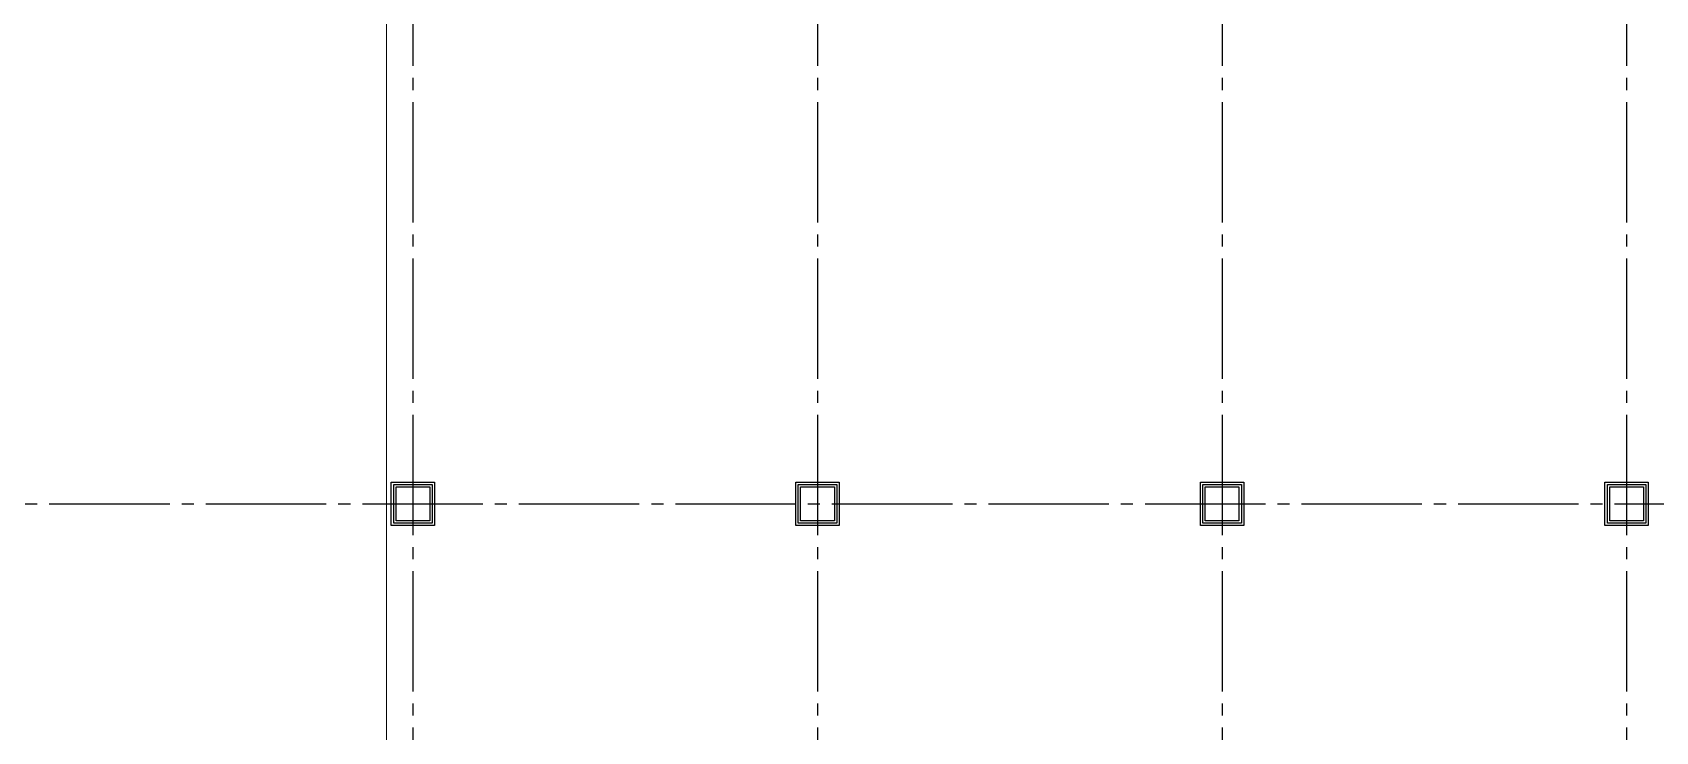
# Model space of a CAD drawing. Header units: millimetres. Extents: x -960 to 41501, y -1010 to 11880.
# Drawn here: x 15170 to 18540, y 7027 to 8480 of the extents above; entities that cross this region are included whole.
import ezdxf
from ezdxf.enums import TextEntityAlignment as Align

# ---------------------------------------------------------------- set-up
doc = ezdxf.new("R2010")
doc.units = ezdxf.units.MM
doc.header["$LTSCALE"] = 100
doc.linetypes.add('X-S-FAB-L10$0$COL-CEN-LIN', pattern=[3.25, 2.5, -0.25, 0.25, -0.25])
for name, color, linetype in [('0-xref', 7, 'Continuous'), ('188K-SM-03-F10-ARCH-PA-Y2257103$0$K-P1S-4.2-單抗', 3, 'Continuous'), ('X-S-FAB-L10$0$0-DIM-TXT', 8, 'Continuous'), ('X-S-FAB-L10$0$BLOCK', 8, 'Continuous'), ('X-S-FAB-L10$0$CCL', 8, 'X-S-FAB-L10$0$COL-CEN-LIN'), ('X-S-FAB-L10$0$COL-S', 8, 'Continuous'), ('X-S-FAB-L10$0$S-FNDN', 8, 'Continuous')]:
    doc.layers.add(name, color=color, linetype=linetype)
doc.styles.add('X-S-FAB-L10$0$CHINA', font='simplex.shx', dxfattribs={"width": 0.75, "bigfont": 'chineset.shx'})
doc.styles.add('X-S-FAB-L10$0$Standard', font='', dxfattribs={"width": 0.8})
doc.styles.add('X-S-FAB-L10$0$TG_NOTE_TEXT', font='simplex.shx', dxfattribs={"width": 0.75, "bigfont": 'chineset.shx'})
doc.styles.get('X-S-FAB-L10$0$Standard').set_extended_font_data('Microsoft JhengHei')

# ---------------------------------------------------------------- blocks, each defined once
blk = doc.blocks.new('X-S-FAB-L10$0$FAB2-L05')
at = {"layer": 'X-S-FAB-L10$0$CCL'}
for p, q in [((-10200, 11005), (-10200, 0)), ((-9360, 11005), (-9360, 0)), ((-8520, 11005), (-8520, 0)), ((-7680, 11005), (-7680, 0)), ((-26880, 8220), (1210, 8220))]:
    blk.add_line(p, q, dxfattribs=at)
at = {"layer": 'X-S-FAB-L10$0$COL-S'}
for points in [[(-10235, 8255), (-10165, 8255), (-10165, 8185), (-10235, 8185)], [(-9395, 8255), (-9325, 8255), (-9325, 8185), (-9395, 8185)], [(-8555, 8255), (-8485, 8255), (-8485, 8185), (-8555, 8185)], [(-7715, 8255), (-7645, 8255), (-7645, 8185), (-7715, 8185)]]:
    blk.add_lwpolyline(points, close=True, dxfattribs=at)
blk = doc.blocks.new('X-S-FAB-L10')
at = {"layer": 'X-S-FAB-L10$0$COL-S'}
for p, q in [((15925, 7535), (15995, 7535)), ((15925, 7465), (15925, 7535)), ((15995, 7535), (15995, 7465)), ((16765, 7535), (16835, 7535)), ((16765, 7465), (16765, 7535)), ((16835, 7535), (16835, 7465)), ((17605, 7535), (17675, 7535)), ((17605, 7465), (17605, 7535)), ((17675, 7535), (17675, 7465)), ((18445, 7535), (18515, 7535)), ((18445, 7465), (18445, 7535)), ((18515, 7535), (18515, 7465)), ((15995, 7465), (15925, 7465)), ((16835, 7465), (16765, 7465)), ((17675, 7465), (17605, 7465)), ((18515, 7465), (18445, 7465))]:
    blk.add_line(p, q, dxfattribs=at)
at = {"layer": 'X-S-FAB-L10$0$S-FNDN', "lineweight": 0, "flags": 128}
blk.add_lwpolyline([(11070, 4530), (11935, 4530), (11935, -55), (12665, -55), (12665, -270), (15175, -270), (15175, -55), (15905, -55), (15905, 4530), (16672.5, 4530), (16672.5, 5003), (15905, 5003), (15905, 9055), (11935, 9055), (11935, 5003), (11070, 5003)], close=True, dxfattribs=at)
at = {"layer": 'X-S-FAB-L10$0$BLOCK'}
blk.add_blockref('X-S-FAB-L10$0$FAB2-L05', (26160, -720), dxfattribs=at)
at = {"style": 'X-S-FAB-L10$0$TG_NOTE_TEXT', "width": 0.5, "flags": 1}
for p in [(7463.3, 9020), (18268.3, 8649), (11197.8, 4800.2), (16485.8, 4800.2), (25420.3, 2635), (13360, 320, 0), (7463.3, -33.3)]:
    blk.add_attdef('WH', text='', height=20, dxfattribs=at).set_placement(p, align=Align.BOTTOM_LEFT)
at = {"width": 0.5}
for style, p in [('X-S-FAB-L10$0$TG_NOTE_TEXT', (7585, 9020)), ('X-S-FAB-L10$0$TG_NOTE_TEXT', (18390, 8649)), ('X-S-FAB-L10$0$TG_NOTE_TEXT', (11117.5, 4813.5)), ('X-S-FAB-L10$0$TG_NOTE_TEXT', (16607.5, 4813.5)), ('X-S-FAB-L10$0$TG_NOTE_TEXT', (25350, 2635)), ('X-S-FAB-L10$0$Standard', (13129.4, 325, 0)), ('X-S-FAB-L10$0$TG_NOTE_TEXT', (7585, -20))]:
    blk.add_attdef('DESC', text='', height=10, dxfattribs=dict(at, style=style)).set_placement(p, align=Align.BOTTOM_LEFT)
for tag, style, p in [('TYPE', 'X-S-FAB-L10$0$TG_NOTE_TEXT', (7619.3, 9020)), ('NO', 'X-S-FAB-L10$0$TG_NOTE_TEXT', (7650.1, 9020)), ('TYPE', 'X-S-FAB-L10$0$TG_NOTE_TEXT', (18424.2, 8649)), ('NO', 'X-S-FAB-L10$0$TG_NOTE_TEXT', (18455, 8649)), ('NO', 'X-S-FAB-L10$0$TG_NOTE_TEXT', (11088.6, 4813.5)), ('TYPE', 'X-S-FAB-L10$0$TG_NOTE_TEXT', (11151.8, 4813.5)), ('TYPE', 'X-S-FAB-L10$0$TG_NOTE_TEXT', (16641.8, 4813.5)), ('NO', 'X-S-FAB-L10$0$TG_NOTE_TEXT', (16672.6, 4813.5)), ('NO', 'X-S-FAB-L10$0$TG_NOTE_TEXT', (25313, 2635)), ('TYPE', 'X-S-FAB-L10$0$TG_NOTE_TEXT', (25350, 2635)), ('NO', 'X-S-FAB-L10$0$Standard', (13100, 320, 0)), ('TYPE', 'X-S-FAB-L10$0$Standard', (13129.4, 320, 0)), ('TYPE', 'X-S-FAB-L10$0$TG_NOTE_TEXT', (7619.3, -20)), ('NO', 'X-S-FAB-L10$0$TG_NOTE_TEXT', (7650.1, -20))]:
    blk.add_attdef(tag, text='', height=10, dxfattribs=dict(at, style=style)).set_placement(p, align=Align.BOTTOM_RIGHT)
at = {"style": 'X-S-FAB-L10$0$TG_NOTE_TEXT', "width": 0.5, "flags": 1}
for rotation, p in [(180, (43, 7480)), (180, (943, 7480)), (90, (24310, 3717.8)), (270, (17080, 1711.7))]:
    blk.add_attdef('WH', text='', height=20, rotation=rotation, dxfattribs=at).set_placement(p, align=Align.BOTTOM_LEFT)
at = {"width": 0.5}
for rotation, style, p in [(180, 'X-S-FAB-L10$0$Standard', (317.6, 7480)), (180, 'X-S-FAB-L10$0$Standard', (1217.6, 7480)), (90, 'X-S-FAB-L10$0$TG_NOTE_TEXT', (24310, 3647.5)), (270, 'X-S-FAB-L10$0$TG_NOTE_TEXT', (17080, 1605))]:
    blk.add_attdef('DESC', text='', height=10, rotation=rotation, dxfattribs=dict(at, style=style)).set_placement(p, align=Align.BOTTOM_LEFT)
for tag, rotation, style, p in [('TYPE', 180, 'X-S-FAB-L10$0$Standard', (317.6, 7480)), ('NO', 180, 'X-S-FAB-L10$0$Standard', (347, 7480)), ('TYPE', 180, 'X-S-FAB-L10$0$Standard', (1217.6, 7480)), ('NO', 180, 'X-S-FAB-L10$0$Standard', (1247, 7480)), ('TYPE', 90, 'X-S-FAB-L10$0$TG_NOTE_TEXT', (24310, 3647.5)), ('NO', 90, 'X-S-FAB-L10$0$TG_NOTE_TEXT', (24310, 3610.5)), ('TYPE', 270, 'X-S-FAB-L10$0$TG_NOTE_TEXT', (17080, 1605)), ('NO', 270, 'X-S-FAB-L10$0$TG_NOTE_TEXT', (17080, 1573))]:
    blk.add_attdef(tag, text='', height=10, rotation=rotation, dxfattribs=dict(at, style=style)).set_placement(p, align=Align.BOTTOM_RIGHT)
at = {"layer": 'X-S-FAB-L10$0$0-DIM-TXT', "style": 'X-S-FAB-L10$0$CHINA', "width": 0.75}
for p in [(667.4, 7855.1, -2689.4), (22627.4, 6728.8), (25644.7, 6728.8), (24778.8, 5569.1), (1118.3, 4980), (417.8, 4594.6), (23874.8, 4355), (22927.4, 4330.1), (23749.9, 3901.4), (417.8, 3765.2), (1118.3, 3730), (417.8, 3115.8), (536.9, 2227.8), (16909, 1782.7), (888.4, 880.5), (16977.4, 750), (18878.8, 750), (25641.2, 553.2), (21364, 526.9)]:
    blk.add_attdef('HIG', text='', height=80, dxfattribs=at).set_placement(p, align=Align.MIDDLE_LEFT)
blk = doc.blocks.new('188K-SM-03-F10-ARCH-PA-Y2257103')
at = {"layer": '188K-SM-03-F10-ARCH-PA-Y2257103$0$K-P1S-4.2-單抗'}
for points in [[(15915, 7545), (16005, 7545), (16005, 7455), (15915, 7455)], [(15920, 7540), (16000, 7540), (16000, 7460), (15920, 7460)], [(16755, 7545), (16845, 7545), (16845, 7455), (16755, 7455)], [(16760, 7540), (16840, 7540), (16840, 7460), (16760, 7460)], [(17595, 7545), (17685, 7545), (17685, 7455), (17595, 7455)], [(17600, 7540), (17680, 7540), (17680, 7460), (17600, 7460)], [(18435, 7545), (18525, 7545), (18525, 7455), (18435, 7455)], [(18440, 7540), (18520, 7540), (18520, 7460), (18440, 7460)]]:
    blk.add_lwpolyline(points, close=True, dxfattribs=at)

msp = doc.modelspace()

# ---------------------------------------------------------------- block references
msp.add_blockref('188K-SM-03-F10-ARCH-PA-Y2257103', (0, 0))
at = {"layer": '0-xref'}
msp.add_blockref('X-S-FAB-L10', (0, 0), dxfattribs=at)

doc.saveas('drawing.dxf')
